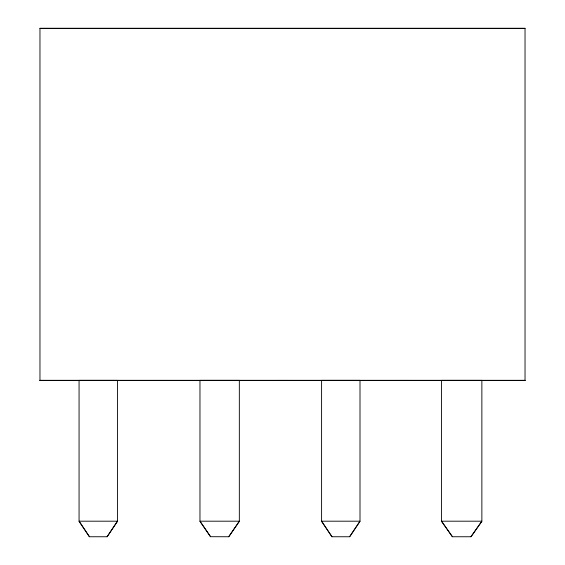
<?xml version="1.0" encoding="UTF-8"?>
<svg xmlns="http://www.w3.org/2000/svg" width="565" height="565" viewBox="0 0 565 565"><rect width="100%" height="100%" fill="white"/><g stroke="black" fill="none" stroke-linecap="round" stroke-linejoin="round"><path stroke-width="0.85" d="M349.643 536.701L360.004 521.191L321.598 521.191L331.959 536.75L349.643 536.75L360.004 521.29L360.004 380.365L321.598 380.365L321.598 521.29L331.959 536.75M107.11 536.75L117.471 521.29L117.471 380.365L79.065 380.365L79.065 521.29L89.425 536.75L107.11 536.75L117.471 521.191L79.065 521.191L89.425 536.75M228.719 536.75L239.334 521.29L239.334 380.365L199.968 380.365L199.968 521.29L210.583 536.75L199.968 521.191L239.334 521.191L228.719 536.75L210.583 536.701M470.991 536.701L481.867 521.191L441.526 521.191L452.41 536.75L470.991 536.75L481.867 521.29L481.867 380.365L441.526 380.365L441.526 521.29L452.41 536.75M39.967 28.455L525.033 28.455M39.967 380.316L525.033 380.316M39.967 380.415L46.033 380.422M155.17 380.422L167.297 380.422M276.433 380.415L288.567 380.415M397.704 380.422L409.83 380.415M518.967 380.415L525.033 380.422M79.51 380.513L39.967 380.513L39.967 28.25L525.033 28.25L525.033 380.513L481.973 380.513M117.294 380.513L199.897 380.513M239.44 380.513L322.043 380.513M359.827 380.513L441.555 380.513"/></g></svg>
